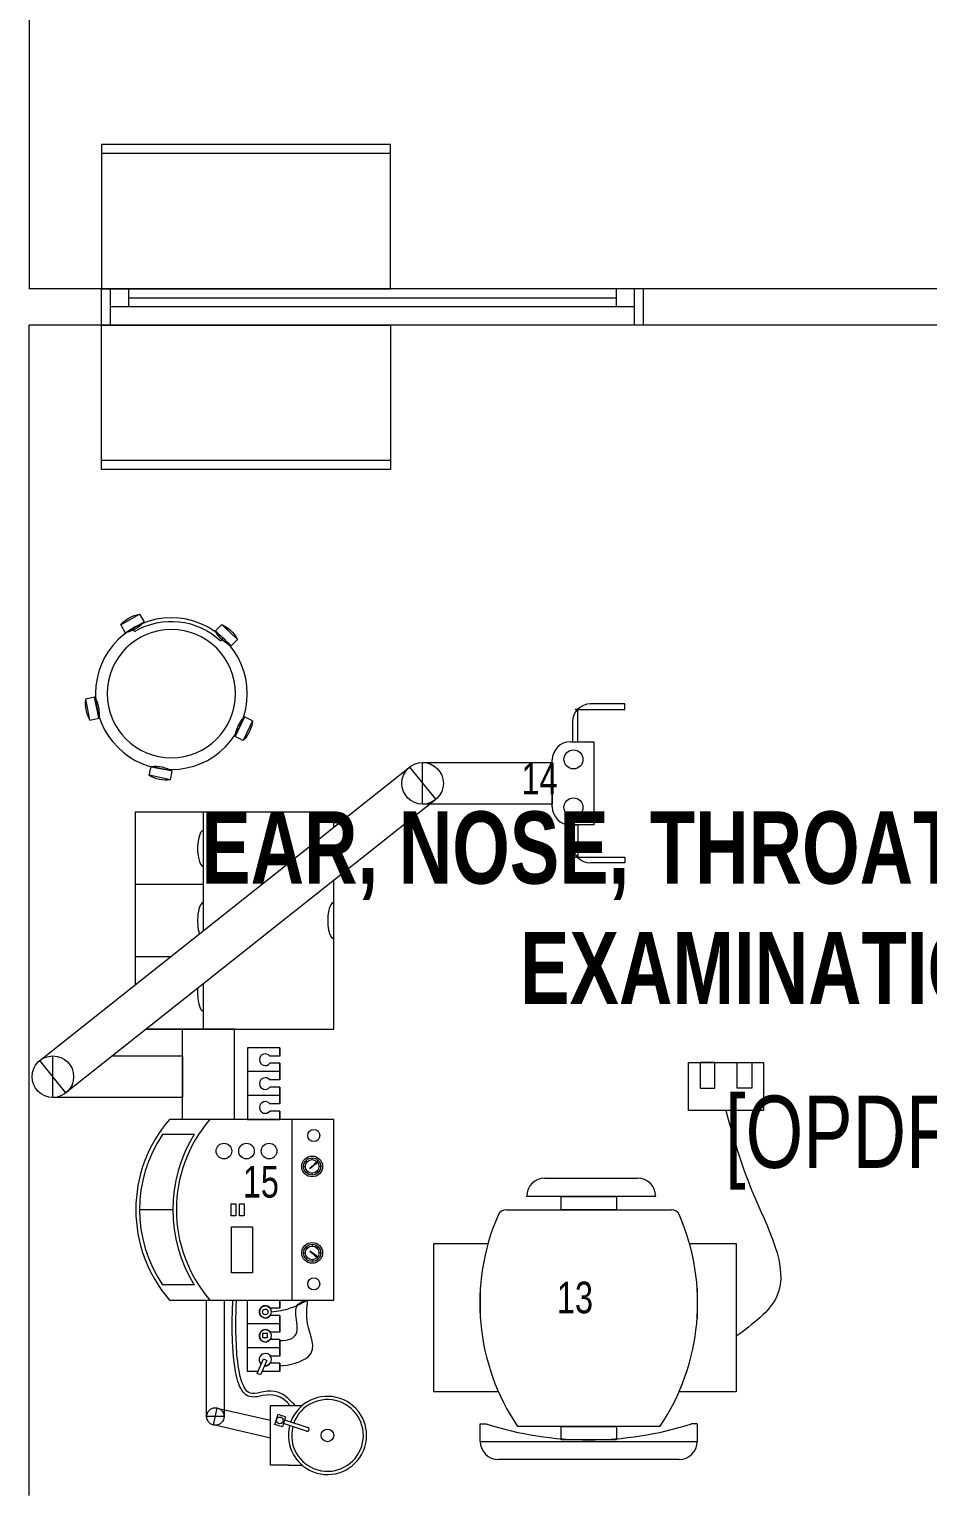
# Model space of a CAD drawing. Header units: millimetres. Extents: x -2143172 to 5255, y -610845 to 279739.
# Drawn here: x -1230791 to -1228305, y -29145 to -25086 of the extents above; entities that cross this region are included whole.
import ezdxf

# ---------------------------------------------------------------- set-up
doc = ezdxf.new("R2010")
doc.units = ezdxf.units.MM
doc.header["$LTSCALE"] = 30
doc.layers.get('0').update_dxf_attribs({"lineweight": 5})
for name, color, linetype, lineweight in [('72_EGR_BASE_TEXT', 7, 'Continuous', 5), ('72_EGR_EQP_TAG', 142, 'Continuous', 5), ('Aluminum', 7, 'Continuous', 5), ('LOADING', 163, 'Continuous', 5), ('Walls', 32, 'Continuous', 5)]:
    doc.layers.add(name, color=color, linetype=linetype, lineweight=lineweight)
doc.styles.add('X3G_ENTITY_257CFD', font='swisscl.ttf', dxfattribs={"height": 200})
doc.styles.add('X3G_ENTITY_9EC9', font='swisscl.ttf', dxfattribs={"height": 0.2})
doc.styles.add('X3G_ENTITY_9F38', font='swisscl.ttf', dxfattribs={"height": 0.2})

# ---------------------------------------------------------------- blocks, each defined once
blk = doc.blocks.new('GF21027-P')
at = {"color": 0}
for p, q in [((0.4, 0.4), (-0.4, 0.4)), ((-0.4, 0.4), (-0.4, 0)), ((0.4, 0), (0.4, 0.4)), ((-0.4, 0.025), (0.4, 0.025)), ((-0.4, 0), (0.4, 0))]:
    blk.add_line(p, q, dxfattribs=at)
blk = doc.blocks.new('HF10037B-P')
at = {"color": 0}
for p, q in [((0.2459, 0.134), (0.1859, 0.134)), ((0.1859, 0.134), (0.1859, 0.109)), ((0.2459, 0.134), (0.2459, 0.109)), ((0.2459, 0.109), (0.1859, 0.109)), ((0, 0), (-0.0142, -0.0583)), ((0, 0), (0.0243, -0.0059)), ((0.0243, -0.0059), (0.01, -0.0642)), ((0.4069, -0.0417), (0.4165, -0.0387)), ((0.4071, -0.0094), (0.431, -0.0018)), ((0.4071, -0.0094), (0.4255, -0.0665)), ((0.431, -0.0018), (0.4493, -0.0589)), ((-0.0142, -0.0583), (0.01, -0.0642)), ((0.4255, -0.0665), (0.4493, -0.0589)), ((0.0524, -0.2725), (0.0674, -0.2525)), ((0.0524, -0.2725), (0.1004, -0.3085)), ((0.0674, -0.2525), (0.1154, -0.2885)), ((0.3125, -0.2897), (0.362, -0.2558)), ((0.3266, -0.3103), (0.3761, -0.2764)), ((0.3267, -0.268), (0.3323, -0.2763)), ((0.3761, -0.2764), (0.362, -0.2558)), ((0.1004, -0.3085), (0.1154, -0.2885)), ((0.3266, -0.3103), (0.3125, -0.2897))]:
    blk.add_line(p, q, dxfattribs=at)
for radius in [0.21, 0.1775]:
    blk.add_circle((0.2161, -0.1014), radius, dxfattribs=at)
for centre, radius, start, end in [((0.2159, 0.0465), 0.0925, 71.0754, 108.9246), ((0.2159, 0.1965), 0.0925, 251.0754, 288.9246), ((0.0779, -0.0499), 0.0925, 147.3419, 185.1912), ((-0.0678, -0.0143), 0.0925, 327.3419, 5.1912), ((0.4996, -0.0113), 0.0925, 178.8412, 216.6904), ((0.3568, -0.057), 0.0925, 358.8412, 36.6904), ((0.2161, -0.1014), 0.2, 303.6037, 17.3657), ((0.1289, -0.2205), 0.0925, 214.1875, 252.0368), ((0.0389, -0.3404), 0.0925, 34.1875, 72.0368), ((0.3867, -0.3449), 0.0925, 105.5121, 143.3614), ((0.3019, -0.2212), 0.0925, 285.5121, 323.3614)]:
    blk.add_arc(centre, radius, start, end, dxfattribs=at)

msp = doc.modelspace()

# ---------------------------------------------------------------- linework, layer by layer
at = {"layer": 'Aluminum', "color": 5}
for p, q in [((-1229090.9, -25804.7), (-1230590.9, -25804.7)), ((-1230565.9, -25904.7), (-1230565.9, -25804.7)), ((-1230515.9, -25854.7), (-1230515.9, -25804.7)), ((-1229165.9, -25854.7), (-1229165.9, -25804.7)), ((-1229115.9, -25904.7), (-1229115.9, -25804.7)), ((-1230515.9, -25829.7), (-1229165.9, -25829.7)), ((-1229115.9, -25854.7), (-1230565.9, -25854.7)), ((-1229090.9, -25904.7), (-1230590.9, -25904.7))]:
    msp.add_line(p, q, dxfattribs=at)
at = {"layer": 'LOADING'}
for p, q in [((-1229280.4, -26968.9, -0.1), (-1229143.2, -26968.9, -0.1)), ((-1229273.2, -26968.9, -0.1), (-1229280.4, -26968.9, -0.1)), ((-1229273.2, -27058.3, -0.1), (-1229273.2, -26968.9, -0.1)), ((-1229143.2, -26953.5, -0.1), (-1229237.6, -26953.5, -0.1)), ((-1229143.2, -26968.9, -0.1), (-1229143.2, -26953.5, -0.1)), ((-1229287.6, -27003.5, -0.1), (-1229287.6, -27058.3, -0.1)), ((-1229293.5, -27058.3, -0.1), (-1229228.7, -27058.3, -0.1)), ((-1229287.6, -27058.3, -0.1), (-1229273.2, -27058.3, -0.1)), ((-1229228.7, -27058.3, -0.1), (-1229228.7, -27288.2, -0.1)), ((-1229343.5, -27238.2, -0.1), (-1229343.5, -27108.3, -0.1)), ((-1230761.4, -27940, -0.1), (-1229739, -27128.8, -0.1)), ((-1229739, -27128.8, -0.1), (-1229666, -27217.7, -0.1)), ((-1229702.5, -27230.7, -0.1), (-1229702.5, -27115.8, -0.1)), ((-1229702.5, -27115.8, -0.1), (-1229343.5, -27115.8, -0.1)), ((-1229343.5, -27115.8, -0.1), (-1229343.5, -27230.7, -0.1)), ((-1229666, -27217.7, -0.1), (-1230690, -28030.1, -0.1)), ((-1229343.5, -27230.7, -0.1), (-1229702.5, -27230.7, -0.1)), ((-1229948, -27253.2, -0.1), (-1230498, -27253.2, -0.1)), ((-1230498, -27253.2, -0.1), (-1230498, -27731.1, -0.1)), ((-1230308.4, -27580.6, -0.1), (-1230308.4, -27253.2, -0.1)), ((-1230308.4, -27453.2, -0.1), (-1230308.4, -27253.2, -0.1)), ((-1229948, -27294.7, -0.1), (-1229948, -27253.2, -0.1)), ((-1229228.7, -27288.2, -0.1), (-1229293.5, -27288.2, -0.1)), ((-1229287.6, -27343, -0.1), (-1229287.6, -27288.2, -0.1)), ((-1229287.6, -27288.2, -0.1), (-1229273.2, -27288.2, -0.1)), ((-1229273.2, -27288.2, -0.1), (-1229273.2, -27377.6, -0.1)), ((-1229280.4, -27377.6, -0.1), (-1229143.2, -27377.6, -0.1)), ((-1229273.2, -27377.6, -0.1), (-1229280.4, -27377.6, -0.1)), ((-1229143.2, -27393, -0.1), (-1229237.6, -27393, -0.1)), ((-1229143.2, -27377.6, -0.1), (-1229143.2, -27393, -0.1)), ((-1230308.4, -27453.2, -0.1), (-1230498, -27453.2, -0.1)), ((-1230308.4, -27580.6, -0.1), (-1230308.4, -27453.2, -0.1)), ((-1229948, -27853.2, -0.1), (-1229948, -27441.4, -0.1)), ((-1230399.8, -27653.2, -0.1), (-1230498, -27653.2, -0.1)), ((-1230308.4, -27853.2, -0.1), (-1230308.4, -27727.3, -0.1)), ((-1230308.4, -27853.2, -0.1), (-1230308.4, -27727.3, -0.1)), ((-1230223, -27853.2, -0.1), (-1230467, -27853.2, -0.1)), ((-1230467, -27853.2, -0.1), (-1229948, -27853.2, -0.1)), ((-1230366.7, -28103.2, -0.1), (-1230366.7, -27853.2, -0.1)), ((-1230223, -28103.2, -0.1), (-1230223, -27853.2, -0.1)), ((-1230097.8, -27905.1, -0.1), (-1230186.8, -27905.1, -0.1)), ((-1230186.8, -27905.1, -0.1), (-1230186.8, -28103.2, -0.1)), ((-1230097.8, -27928.1, -0.1), (-1230097.8, -27905.1, -0.1)), ((-1230097.8, -27905.1, -0.1), (-1230097.8, -27928.1, -0.1)), ((-1230690, -28030.1, -0.1), (-1230761.4, -27940, -0.1)), ((-1230725.7, -28042.5, -0.1), (-1230725.7, -27927.6, -0.1)), ((-1230560.8, -27927.6, -0.1), (-1230366.7, -27927.6, -0.1)), ((-1230366.7, -27927.6, -0.1), (-1230366.7, -28042.5, -0.1)), ((-1230097.8, -27928.1, -0.1), (-1230124.9, -27928.1, -0.1)), ((-1230097.8, -27948.1, -0.1), (-1230124.9, -27948.1, -0.1)), ((-1230097.8, -27994.2, -0.1), (-1230097.8, -27948.1, -0.1)), ((-1230097.8, -27948.1, -0.1), (-1230097.8, -27971.1, -0.1)), ((-1228966.9, -28079.1, -0.1), (-1228966.9, -27945.5, -0.1)), ((-1228966.9, -27945.5, -0.1), (-1228758.9, -27945.5, -0.1)), ((-1228893.9, -27945.5, -0.1), (-1228934.7, -27945.5, -0.1)), ((-1228934.7, -27945.5, -0.1), (-1228934.7, -28017.3, -0.1)), ((-1228893.9, -28017.3, -0.1), (-1228893.9, -27945.5, -0.1)), ((-1228832, -28017.3, -0.1), (-1228832, -27945.5, -0.1)), ((-1228832, -27945.5, -0.1), (-1228791.1, -27945.5, -0.1)), ((-1228791.1, -27945.5, -0.1), (-1228791.1, -28017.3, -0.1)), ((-1228758.9, -27945.5, -0.1), (-1228758.9, -28079.1, -0.1)), ((-1230097.8, -27971.1, -0.1), (-1230186.8, -27971.1, -0.1)), ((-1230097.8, -27994.2, -0.1), (-1230124.9, -27994.2, -0.1)), ((-1230097.8, -27971.1, -0.1), (-1230097.8, -27994.2, -0.1)), ((-1230366.7, -28042.5, -0.1), (-1230725.7, -28042.5, -0.1)), ((-1230097.8, -28037.2, -0.1), (-1230186.8, -28037.2, -0.1)), ((-1230097.8, -28014.2, -0.1), (-1230124.9, -28014.2, -0.1)), ((-1230097.8, -28060.2, -0.1), (-1230097.8, -28014.2, -0.1)), ((-1230097.8, -28014.2, -0.1), (-1230097.8, -28037.2, -0.1)), ((-1230097.8, -28037.2, -0.1), (-1230097.8, -28060.2, -0.1)), ((-1228934.7, -28017.3, -0.1), (-1228893.9, -28017.3, -0.1)), ((-1228791.1, -28017.3, -0.1), (-1228832, -28017.3, -0.1)), ((-1230097.8, -28060.2, -0.1), (-1230124.9, -28060.2, -0.1)), ((-1230097.8, -28080.2, -0.1), (-1230124.9, -28080.2, -0.1)), ((-1230097.8, -28103.2, -0.1), (-1230097.8, -28080.2, -0.1)), ((-1230097.8, -28080.2, -0.1), (-1230097.8, -28103.2, -0.1)), ((-1228758.9, -28079.1, -0.1), (-1228966.9, -28079.1, -0.1)), ((-1229948, -28103.2, -0.1), (-1230403.1, -28103.2, -0.1)), ((-1230186.8, -28103.2, -0.1), (-1230097.8, -28103.2, -0.1)), ((-1230063, -28603.2, -0.1), (-1230063, -28103.2, -0.1)), ((-1229948, -28603.2, -0.1), (-1229948, -28103.2, -0.1)), ((-1230334.2, -28145.2, -0.1), (-1230422.7, -28145.2, -0.1)), ((-1230032, -28233.5, -0.1), (-1230027, -28233.5, -0.1)), ((-1230021.6, -28220.3, -0.1), (-1230025.1, -28216.8, -0.1)), ((-1230014.8, -28239, -0.1), (-1230009.1, -28234.3, -0.1)), ((-1230014.8, -28239, -0.1), (-1230013.7, -28237, -0.1)), ((-1230014.8, -28239, -0.1), (-1230012.6, -28238.3, -0.1)), ((-1230013.7, -28237, -0.1), (-1230009.2, -28234.1, -0.1)), ((-1230012.6, -28238.3, -0.1), (-1230009, -28234.4, -0.1)), ((-1230008.1, -28214.6, -0.1), (-1230008.1, -28209.6, -0.1)), ((-1230008.1, -28214.6, -0.1), (-1230008.1, -28209.6, -0.1)), ((-1229998.8, -28223.7, -0.1), (-1230007.3, -28232.6, -0.1)), ((-1230007.2, -28232.7, -0.1), (-1229994.2, -28221.9, -0.1)), ((-1229996.9, -28226.1, -0.1), (-1230007.1, -28232.8, -0.1)), ((-1229994.2, -28221.9, -0.1), (-1229998.8, -28223.7, -0.1)), ((-1229994.2, -28221.9, -0.1), (-1229996.9, -28226.1, -0.1)), ((-1229994.7, -28220.3, -0.1), (-1229991.1, -28216.8, -0.1)), ((-1229984.3, -28233.5, -0.1), (-1229989.3, -28233.5, -0.1)), ((-1230021.6, -28246.7, -0.1), (-1230025.1, -28250.2, -0.1)), ((-1230008.1, -28257.3, -0.1), (-1230008.1, -28252.3, -0.1)), ((-1230008.1, -28257.3, -0.1), (-1230008.1, -28252.3, -0.1)), ((-1229994.7, -28246.7, -0.1), (-1229991.1, -28250.2, -0.1)), ((-1229363.8, -28265.6, -0.1), (-1229107.6, -28265.6, -0.1)), ((-1229413.8, -28316.6, -0.1), (-1229413.8, -28315.6, -0.1)), ((-1229057.6, -28316.6, -0.1), (-1229413.8, -28316.6, -0.1)), ((-1229319.1, -28353.5, -0.1), (-1229319.1, -28316.6, -0.1)), ((-1229319.1, -28316.6, -0.1), (-1229166.1, -28316.6, -0.1)), ((-1229166.1, -28316.6, -0.1), (-1229166.1, -28353.5, -0.1)), ((-1229057.6, -28315.6, -0.1), (-1229057.6, -28316.6, -0.1)), ((-1230393.9, -28353.2, -0.1), (-1230486.1, -28353.2, -0.1)), ((-1230232.7, -28370.6, -0.1), (-1230232.7, -28337.3, -0.1)), ((-1230232.7, -28337.3, -0.1), (-1230219.5, -28337.3, -0.1)), ((-1230219.5, -28337.3, -0.1), (-1230219.5, -28370.6, -0.1)), ((-1230209.5, -28370.6, -0.1), (-1230209.5, -28337.3, -0.1)), ((-1230209.5, -28337.3, -0.1), (-1230196.2, -28337.3, -0.1)), ((-1230196.2, -28337.3, -0.1), (-1230196.2, -28370.6, -0.1)), ((-1229470.7, -28353.5, -0.1), (-1229014.6, -28353.5, -0.1)), ((-1229166.1, -28353.5, -0.1), (-1229319.1, -28353.5, -0.1)), ((-1230219.5, -28370.6, -0.1), (-1230232.7, -28370.6, -0.1)), ((-1230231.1, -28528.4, -0.1), (-1230231.1, -28400.5, -0.1)), ((-1230231.1, -28400.5, -0.1), (-1230173, -28400.5, -0.1)), ((-1230196.2, -28370.6, -0.1), (-1230209.5, -28370.6, -0.1)), ((-1230173, -28400.5, -0.1), (-1230173, -28528.4, -0.1)), ((-1230008.1, -28449, -0.1), (-1230008.1, -28454, -0.1)), ((-1230008.1, -28449, -0.1), (-1230008.1, -28454, -0.1)), ((-1229671.2, -28856.9, -0.1), (-1229671.2, -28447, -0.1)), ((-1229671.2, -28447, -0.1), (-1229521.5, -28447, -0.1)), ((-1228963.8, -28447, -0.1), (-1228834.8, -28447, -0.1)), ((-1228834.8, -28447, -0.1), (-1228834.8, -28856.9, -0.1)), ((-1230032, -28472.8, -0.1), (-1230027, -28472.8, -0.1)), ((-1230021.6, -28459.6, -0.1), (-1230025.1, -28456.1, -0.1)), ((-1230021.6, -28486, -0.1), (-1230025.1, -28489.5, -0.1)), ((-1230014.8, -28467.3, -0.1), (-1230009.1, -28472.1, -0.1)), ((-1230014.8, -28467.3, -0.1), (-1230013.7, -28469.3, -0.1)), ((-1230014.8, -28467.3, -0.1), (-1230012.6, -28468, -0.1)), ((-1230013.7, -28469.3, -0.1), (-1230009.2, -28472.2, -0.1)), ((-1230012.6, -28468, -0.1), (-1230009, -28471.9, -0.1)), ((-1229998.8, -28482.6, -0.1), (-1230007.3, -28473.7, -0.1)), ((-1230007.2, -28473.6, -0.1), (-1229994.2, -28484.4, -0.1)), ((-1229996.9, -28480.2, -0.1), (-1230007.1, -28473.5, -0.1)), ((-1229994.2, -28484.4, -0.1), (-1229998.8, -28482.6, -0.1)), ((-1229994.2, -28484.4, -0.1), (-1229996.9, -28480.2, -0.1)), ((-1229994.7, -28459.6, -0.1), (-1229991.1, -28456.1, -0.1)), ((-1229994.7, -28486, -0.1), (-1229991.1, -28489.5, -0.1)), ((-1229984.3, -28472.8, -0.1), (-1229989.3, -28472.8, -0.1)), ((-1230173, -28528.4, -0.1), (-1230231.1, -28528.4, -0.1)), ((-1230008.1, -28491.7, -0.1), (-1230008.1, -28496.7, -0.1)), ((-1230008.1, -28491.7, -0.1), (-1230008.1, -28496.7, -0.1)), ((-1230334.2, -28561.1, -0.1), (-1230422.7, -28561.1, -0.1)), ((-1229542.6, -28653.5, -0.1), (-1229542.6, -28570, -0.1)), ((-1228942.6, -28570, -0.1), (-1228942.6, -28653.5, -0.1)), ((-1230403.1, -28603.2, -0.1), (-1229948, -28603.2, -0.1)), ((-1230300.1, -28925.6, -0.1), (-1230300.1, -28603.2, -0.1)), ((-1230251.9, -28603.2, -0.1), (-1230251.9, -28925.6, -0.1)), ((-1230186.8, -28801.2, -0.1), (-1230186.8, -28603.2, -0.1)), ((-1230186.8, -28603.2, -0.1), (-1230097.8, -28603.2, -0.1)), ((-1230097.8, -28603.2, -0.1), (-1230097.8, -28626.2, -0.1)), ((-1230097.8, -28626.2, -0.1), (-1230097.8, -28603.2, -0.1)), ((-1230097.8, -28626.2, -0.1), (-1230124.9, -28626.2, -0.1)), ((-1230097.8, -28646.2, -0.1), (-1230124.9, -28646.2, -0.1)), ((-1230097.8, -28646.2, -0.1), (-1230097.8, -28692.2, -0.1)), ((-1230097.8, -28669.2, -0.1), (-1230097.8, -28646.2, -0.1)), ((-1230097.8, -28669.2, -0.1), (-1230186.8, -28669.2, -0.1)), ((-1230097.8, -28692.2, -0.1), (-1230124.9, -28692.2, -0.1)), ((-1230097.8, -28692.2, -0.1), (-1230097.8, -28669.2, -0.1)), ((-1230144.4, -28708, -0.1), (-1230144.4, -28694.9, -0.1)), ((-1230144.4, -28694.9, -0.1), (-1230132.4, -28694.9, -0.1)), ((-1230132.4, -28708, -0.1), (-1230144.4, -28708, -0.1)), ((-1230132.4, -28694.9, -0.1), (-1230132.4, -28708, -0.1)), ((-1230097.8, -28712.2, -0.1), (-1230124.9, -28712.2, -0.1)), ((-1230097.8, -28712.2, -0.1), (-1230097.8, -28758.2, -0.1)), ((-1230097.8, -28735.2, -0.1), (-1230097.8, -28712.2, -0.1)), ((-1230097.8, -28735.2, -0.1), (-1230186.8, -28735.2, -0.1)), ((-1230160.5, -28806.2, -0.1), (-1230142.4, -28766.1, -0.1)), ((-1230133.2, -28770.3, -0.1), (-1230151.2, -28810.3, -0.1)), ((-1230142.4, -28766.1, -0.1), (-1230133.2, -28770.3, -0.1)), ((-1230097.8, -28758.2, -0.1), (-1230124.9, -28758.2, -0.1)), ((-1230097.8, -28758.2, -0.1), (-1230097.8, -28735.2, -0.1)), ((-1230158.2, -28801.2, -0.1), (-1230186.8, -28801.2, -0.1)), ((-1230151.2, -28810.3, -0.1), (-1230160.5, -28806.2, -0.1)), ((-1230097.8, -28801.2, -0.1), (-1230147.1, -28801.2, -0.1)), ((-1230097.8, -28778.2, -0.1), (-1230124.9, -28778.2, -0.1)), ((-1230097.8, -28778.2, -0.1), (-1230097.8, -28801.2, -0.1)), ((-1230097.8, -28801.2, -0.1), (-1230097.8, -28778.2, -0.1)), ((-1230123.7, -29060.7, -0.1), (-1230123.7, -28895.4, -0.1)), ((-1230123.7, -28895.4, -0.1), (-1230073.8, -28895.4, -0.1)), ((-1230073.8, -28895.4, -0.1), (-1230035.5, -28895.4, -0.1)), ((-1229492.8, -28856.9, -0.1), (-1229671.2, -28856.9, -0.1)), ((-1228834.8, -28856.9, -0.1), (-1228992.5, -28856.9, -0.1)), ((-1230251.9, -28925.6, -0.1), (-1230300.1, -28925.6, -0.1)), ((-1230281.4, -28949.1, -0.1), (-1230270.6, -28902.2, -0.1)), ((-1230270.6, -28902.2, -0.1), (-1230123.7, -28936.1, -0.1)), ((-1230111.5, -28947.3, -0.1), (-1230102.5, -28919.5, -0.1)), ((-1230102.5, -28919.5, -0.1), (-1230081.5, -28926.3, -0.1)), ((-1230081.5, -28926.3, -0.1), (-1230090.6, -28954.1, -0.1)), ((-1230087.7, -28945.3, -0.1), (-1230084.4, -28935.1, -0.1)), ((-1230084.4, -28935.1, -0.1), (-1230020.1, -28956, -0.1)), ((-1230123.7, -28985.5, -0.1), (-1230281.4, -28949.1, -0.1)), ((-1230090.6, -28954.1, -0.1), (-1230111.5, -28947.3, -0.1)), ((-1230023.4, -28966.1, -0.1), (-1230087.7, -28945.3, -0.1)), ((-1229542.8, -28994.7, -0.1), (-1229542.8, -28946, -0.1)), ((-1229542.8, -28946, -0.1), (-1229526.8, -28946, -0.1)), ((-1229045.6, -28953.5, -0.1), (-1229439.7, -28953.5, -0.1)), ((-1229319.1, -28990.4, -0.1), (-1229319.1, -28953.5, -0.1)), ((-1229319.1, -28953.5, -0.1), (-1229166.1, -28953.5, -0.1)), ((-1229166.1, -28953.5, -0.1), (-1229166.1, -28990.4, -0.1)), ((-1228942.5, -28946, -0.1), (-1228958.5, -28946, -0.1)), ((-1228942.5, -28946, -0.1), (-1228942.5, -28994.7, -0.1)), ((-1228942.5, -28995.4, -0.1), (-1229542.8, -28995.4, -0.1)), ((-1229166.1, -28990.4, -0.1), (-1229319.1, -28990.4, -0.1)), ((-1228992.5, -29044.7, -0.1), (-1229492.8, -29044.7, -0.1)), ((-1230073.8, -29060.7, -0.1), (-1230123.7, -29060.7, -0.1)), ((-1230073.8, -29060.7, -0.1), (-1230035.5, -29060.7, -0.1))]:
    msp.add_line(p, q, dxfattribs=at)
for centre, radius in [((-1229284.9, -27106.9, -0.1), 26.3), ((-1229702.5, -27173.2, -0.1), 57.5), ((-1229284.9, -27239.6, -0.1), 26.3), ((-1230725.7, -27985.1, -0.1), 57.5), ((-1230003.6, -28147.9, -0.1), 16.6), ((-1230252.2, -28190.9, -0.1), 21.6), ((-1230189.8, -28190.9, -0.1), 21.6), ((-1230127.3, -28190.9, -0.1), 21.6), ((-1230008.1, -28233.5, -0.1), 28.8), ((-1230008.1, -28233.5, -0.1), 23.8), ((-1230008.1, -28233.5, -0.1), 18.8), ((-1230008.1, -28233.5, -0.1), 1.24), ((-1230008.1, -28233.5, -0.1), 1.24), ((-1230008.1, -28472.8, -0.1), 28.8), ((-1230008.1, -28472.8, -0.1), 23.8), ((-1230008.1, -28472.8, -0.1), 18.8), ((-1230008.1, -28472.8, -0.1), 1.24), ((-1230008.1, -28472.8, -0.1), 1.24), ((-1230003.6, -28558.4, -0.1), 16.6), ((-1230137.8, -28636.2, -0.1), 7.82), ((-1230276, -28925.6, -0.1), 24.1), ((-1230276, -28925.6, -0.1), 24.1), ((-1230097.6, -28936.4, -0.1), 9.25), ((-1229965.7, -28978, -0.1), 17.5)]:
    msp.add_circle(centre, radius, dxfattribs=at)
for centre, radius, start, end in [((-1229237.6, -27003.5, -0.1), 50, 90, 180), ((-1229293.5, -27108.3, -0.1), 50, 90, 180), ((-1229293.5, -27238.2, -0.1), 50, 180, 270), ((-1229237.6, -27343, -0.1), 50, 180, 270), ((-1230137.8, -27938.1, -0.1), 16.3, 37.727, 322.273), ((-1230137.8, -28004.2, -0.1), 16.3, 37.727, 322.273), ((-1230137.8, -28070.2, -0.1), 16.3, 37.727, 322.273), ((-1230113.7, -28353.2, -0.1), 382.4, 139.1751, 220.8249), ((-1230001.5, -28353.2, -0.1), 382.4, 139.1751, 220.8249), ((-1230113.7, -28353.2, -0.1), 372.4, 146.0561, 213.9439), ((-1230001.5, -28353.2, -0.1), 392.4, 147.9999, 212.0001), ((-1229363.8, -28315.6, -0.1), 50, 90, 180), ((-1229107.6, -28315.6, -0.1), 50, 0, 90), ((-1229470.7, -28378.5, -0.1), 25, 90, 156.5793), ((-1229014.6, -28378.5, -0.1), 25, 23.4207, 90), ((-1228932.2, -28611.7, -0.1), 611.8, 156.5793, 213.9579), ((-1229553, -28611.7, -0.1), 611.8, 326.0421, 23.4207), ((-1230137.8, -28636.2, -0.1), 17.2, 262.9486, 228.6321), ((-1230137.8, -28636.2, -0.1), 16.3, 37.727, 322.273), ((-1230137.8, -28702.2, -0.1), 17.2, 262.9486, 228.6321), ((-1230137.8, -28702.2, -0.1), 16.3, 37.727, 322.273), ((-1230137.8, -28768.2, -0.1), 17.2, 262.9486, 228.6321), ((-1230137.8, -28768.2, -0.1), 16.3, 263.9173, 322.273), ((-1229965.7, -28978, -0.1), 108.2, 165.4608, 159.7988), ((-1229965.7, -28978, -0.1), 99.2, 165.7744, 159.598), ((-1230021.7, -28961.1, -0.1), 5.34, 252.0103, 72.0103), ((-1229242.6, -28057.9, -0.1), 932.5, 252.2567, 287.7433), ((-1229492.8, -28994.7, -0.1), 50, 180, 270), ((-1228992.5, -28994.7, -0.1), 50, 270, 0)]:
    msp.add_arc(centre, radius, start, end, dxfattribs=at)
for centre, start_param, end_param in [((-1230308.4, -27353.2, -0.1), 0, 3.141593), ((-1230308.4, -27553.2, -0.1), 0, 2.380645), ((-1229948, -27553.2, -0.1), 0, 3.141593), ((-1230308.4, -27753.2, -0.1), 1.314296, 3.141593)]:
    msp.add_ellipse(centre, major_axis=(0, 50.7), ratio=0.333332, start_param=start_param, end_param=end_param, dxfattribs=at)
for points, knots in [([(-1228862.9, -28079.1, -0.1), (-1228843.2, -28150.9, -0.1), (-1228798.1, -28315.1, -0.1), (-1228652.5, -28570.4, -0.1), (-1228788, -28669.5, -0.1), (-1228834.8, -28703.7, -0.1)], [0, 0, 0, 0, 0.2328437, 0.5330093, 0.6912014, 0.6912014, 0.6912014, 0.6912014]), ([(-1230068.9, -28895.4, -0.1), (-1230071.2, -28892.9, -0.1), (-1230073.5, -28890.5, -0.1), (-1230104.8, -28859.5, -0.1), (-1230130.2, -28864.4, -0.1), (-1230168.9, -28873.3, -0.1), (-1230184.9, -28873.1, -0.1), (-1230206.2, -28851.4, -0.1), (-1230212.8, -28834, -0.1), (-1230225.4, -28780.1, -0.1), (-1230227.7, -28739.9, -0.1), (-1230229.9, -28675.6, -0.1), (-1230229.2, -28648.2, -0.1), (-1230228, -28615.5, -0.1), (-1230227.7, -28609.2, -0.1), (-1230227.4, -28602.9, -0.1)], [0.0525518, 0.0525518, 0.0525518, 0.0525518, 0.0586331, 0.0586331, 0.1331523, 0.1331523, 0.1849884, 0.1849884, 0.2368244, 0.2368244, 0.3240068, 0.3240068, 0.4111891, 0.4111891, 0.4321683, 0.4321683, 0.4321683, 0.4321683]), ([(-1230055.2, -28895.4, -0.1), (-1230066, -28883.3, -0.1), (-1230077.6, -28871.6, -0.1), (-1230120.1, -28845.9, -0.1), (-1230148.9, -28859.9, -0.1), (-1230184.3, -28864.3, -0.1), (-1230193.6, -28853.9, -0.1), (-1230209.6, -28811, -0.1), (-1230213.9, -28780.7, -0.1), (-1230221.3, -28691.7, -0.1), (-1230219.3, -28647.2, -0.1), (-1230217.4, -28603.4, -0.1)], [0.048018, 0.048018, 0.048018, 0.048018, 0.0744053, 0.0744053, 0.1474121, 0.1474121, 0.2165982, 0.2165982, 0.2857843, 0.2857843, 0.4321683, 0.4321683, 0.4321683, 0.4321683]), ([(-1230120.6, -28636.2, -0.1), (-1230102.6, -28633.6, -0.1), (-1230067.5, -28628.5, -0.1), (-1230036.3, -28611.5, -0.1), (-1230021.1, -28603.2, -0.1)], [0, 0, 0, 0, 0.0539016, 0.1055574, 0.1055574, 0.1055574, 0.1055574]), ([(-1230097.8, -28785.3, -0.1), (-1230072.7, -28785, -0.1), (-1229978.2, -28758.9, -0.1), (-1230031, -28674.6, -0.1), (-1230021.5, -28625, -0.1), (-1230021.1, -28603.2, -0.1)], [0.0432729, 0.0432729, 0.0432729, 0.0432729, 0.1023316, 0.1931304, 0.2585477, 0.2585477, 0.2585477, 0.2585477]), ([(-1230097.8, -28715.3, -0.1), (-1230087.1, -28715.5, -0.1), (-1230021.3, -28706.8, -0.1), (-1230077.3, -28619.4, -0.1), (-1230031.9, -28606.3, -0.1), (-1230021.1, -28603.2, -0.1)], [0.0329912, 0.0329912, 0.0329912, 0.0329912, 0.0543483, 0.1505593, 0.180495, 0.180495, 0.180495, 0.180495])]:
    msp.add_open_spline(points, degree=3, knots=knots, dxfattribs=at)
for points in [[(-1230121.9, -28708.8, -0.1), (-1230121, -28710.1, -0.1), (-1230119.3, -28711.2, -0.1), (-1230117, -28712.2, -0.1)], [(-1230122.7, -28776.4, -0.1), (-1230122.6, -28777, -0.1), (-1230122.3, -28777.6, -0.1), (-1230122.1, -28778.2, -0.1)]]:
    msp.add_open_spline(points, degree=3, dxfattribs=at)
at = {"layer": 'Walls'}
for p, q in [((-1230790.9, -22514.7), (-1230790.9, -25804.7)), ((-1230590.9, -25804.8, 0), (-1230790.9, -25804.7)), ((-1230590.9, -25904.7), (-1230590.9, -25804.8)), ((-1227978.2, -25805, 0), (-1229090.9, -25804.9, 0)), ((-1229090.9, -25904.7), (-1229090.9, -25804.9)), ((-1230790.9, -29144.7), (-1230790.9, -25904.7)), ((-1230590.9, -25904.7), (-1230790.9, -25904.7)), ((-1226590.9, -25904.7), (-1229090.9, -25904.7))]:
    msp.add_line(p, q, dxfattribs=at)

# ---------------------------------------------------------------- block references
at = {"layer": 'LOADING', "color": 1, "yscale": 1000, "zscale": 1000}
for p, xscale, rotation in [((-1230190.9, -25404.7, -0.1), 1000, 180.0000000209116), ((-1230190.9, -26304.7, -0.1), -1000, 359.9999999790884)]:
    msp.add_blockref('GF21027-P', p, dxfattribs=dict(at, xscale=xscale, rotation=rotation))
at = {"layer": 'LOADING', "extrusion": (1.16581e-09, 2.75759e-10, -1), "xscale": 999.9999999999995, "yscale": 999.9999999999995, "zscale": 999.9999999999995, "rotation": 115.7813125359262}
msp.add_blockref('HF10037B-P', (1230400.5, -27163.6, 0.1), dxfattribs=at)

# ---------------------------------------------------------------- texts
at = {"layer": '72_EGR_BASE_TEXT', "insert": (-1228367.7, -27250.9, 0), "char_height": 200, "width": 4223.97, "attachment_point": 2, "style": 'X3G_ENTITY_9EC9'}
msp.add_mtext('{\\fSwis721 LtCn BT|b1|i0|c0|p34;EAR, NOSE, THROAT CONSULTATION / EXAMINATION ROOM}', dxfattribs=at)
at = {"layer": '72_EGR_BASE_TEXT', "insert": (-1228409.9, -28037.5, 0), "char_height": 200, "attachment_point": 2, "style": 'X3G_ENTITY_9F38'}
msp.add_mtext('[OPDF35]', dxfattribs=at)
at = {"layer": '72_EGR_EQP_TAG', "char_height": 87.47, "attachment_point": 2, "style": 'X3G_ENTITY_257CFD'}
for s, insert in [('14', (-1229378.7, -27116.2, -0.1)), ('15', (-1230150.1, -28232.2, -0.1)), ('13', (-1229280.7, -28552.5, -0.1))]:
    msp.add_mtext(s, dxfattribs=dict(at, insert=insert))

doc.saveas('drawing.dxf')
